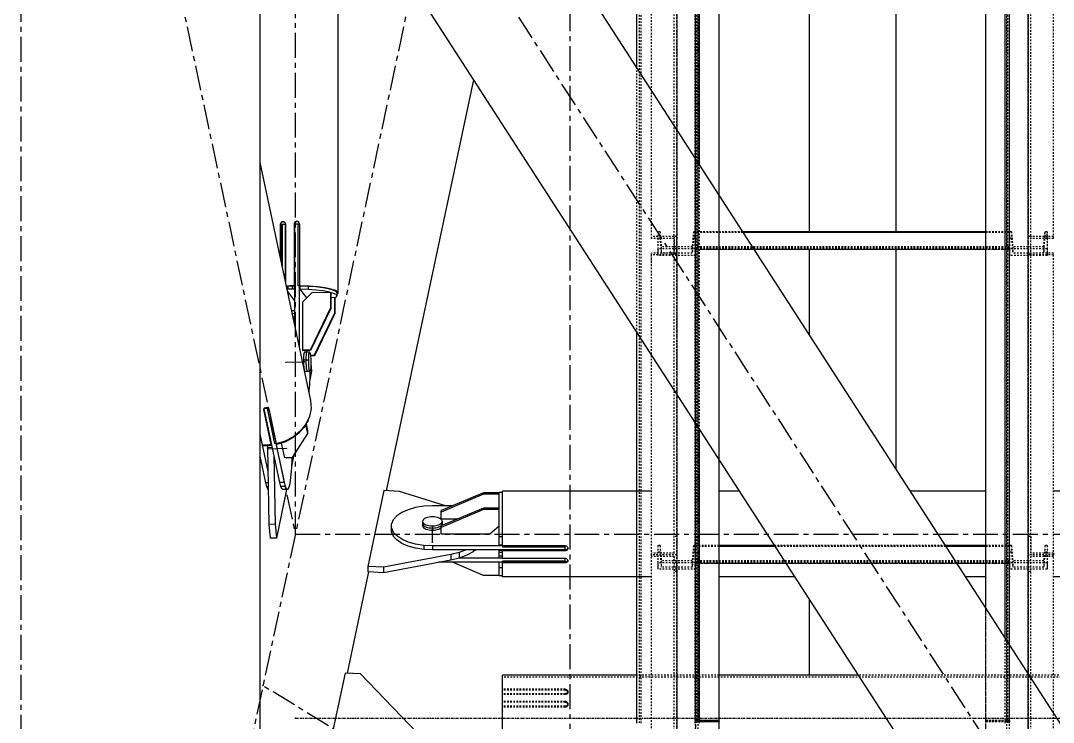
# Model space of a CAD drawing. Header units: millimetres. Extents: x 5143 to 30813, y 232 to 21408.
# Drawn here: x 11840 to 12169, y 16090.3 to 16313.8 of the extents above; entities that cross this region are included whole.
import ezdxf

# ---------------------------------------------------------------- set-up
doc = ezdxf.new("R2010")
doc.units = ezdxf.units.MM
doc.header["$LTSCALE"] = 0.25
for name, pattern in [('CENTER', [50.8, 31.75, -6.35, 6.35, -6.35]), ('XKITLINE00', [0]), ('XKITLINE02', [4, 2, -2]), ('XKITLINE03', [6, 3, -1, 1, -1])]:
    doc.linetypes.add(name, pattern=pattern)

msp = doc.modelspace()

# ---------------------------------------------------------------- linework, layer by layer
at = {"color": 8, "linetype": 'CENTER'}
for p, q in [((11840, 17654.86), (11840, 16010.75)), ((11927.5, 16970.27), (11927.5, 16150.27)), ((12015, 16877.2), (12015, 15209.12)), ((11840, 16560.27), (11927.5, 16150.27)), ((12015, 16560.27), (11840, 15740.27)), ((11840, 16560.27), (12370, 15740.27)), ((11924.52, 16205.01), (11930.47, 16205.14)), ((11918.7, 16177.48), (11924.65, 16177.61)), ((11971.16, 16147.65), (11971.16, 16152.9)), ((11927.5, 16150.27), (12282.5, 16150.27)), ((12349.38, 15836.85), (11917.19, 16101.99))]:
    msp.add_line(p, q, dxfattribs=at)
at = {"color": 1, "linetype": 'XKITLINE03'}
for p, q in [((12049.01, 17151.1), (12049.01, 16086.72)), ((12055.02, 17151.06), (12054.99, 16090.89)), ((12154.99, 16090.89), (12154.99, 17151.06)), ((12160.99, 17151.1), (12160.99, 16086.72)), ((12049.01, 16343.59), (12049.01, 16245)), ((12160.99, 16245), (12160.99, 16343.59)), ((12055.01, 16239.04), (12055.01, 16241.08)), ((12154.99, 16240.86), (12055.01, 16240.86)), ((12154.99, 16241.08), (12154.99, 16239.04)), ((12049.01, 16239.19), (12049.01, 16143.63)), ((12160.99, 16143.63), (12160.99, 16239.19)), ((12049.01, 16143.63), (12049.01, 16026)), ((12055.01, 16139.06), (12055.01, 16141.1)), ((12154.99, 16140.88), (12055.01, 16140.88)), ((12154.99, 16141.1), (12154.99, 16139.06)), ((12160.99, 16026), (12160.99, 16143.63)), ((12049.01, 16103.17), (12049.01, 15406.22)), ((11927.5, 16091.68), (12282.5, 16091.68)), ((12055.01, 16090.89), (12055.01, 15406.22)), ((12147.49, 15406.22), (12147.49, 16090.89))]:
    msp.add_line(p, q, dxfattribs=at)
at = {"color": 3, "linetype": 'XKITLINE02'}
for p, q in [((12054.99, 16090.89), (12055.02, 17151.06)), ((12055, 16090.52), (12055.03, 17150.7)), ((12055.84, 16090.86), (12055.87, 17151.04)), ((12055.85, 16090.55), (12055.88, 17150.73)), ((12062.49, 16090.89), (12062.52, 17151.06)), ((12062.49, 16090.87), (12062.52, 17150.72)), ((12062.5, 16090.54), (12062.53, 17150.72)), ((12147.49, 16090.87), (12147.49, 17150.72)), ((12154.14, 16090.86), (12154.14, 17151.04)), ((12154.14, 16090.55), (12154.14, 17150.72)), ((12154.99, 16090.89), (12154.99, 17151.06)), ((12154.99, 16090.52), (12154.99, 17150.7)), ((12037.16, 16090.12), (12037.16, 17150.24)), ((12037.69, 16090.06), (12037.69, 17150.18)), ((12054.93, 16090.06), (12054.93, 17150.18)), ((12055.46, 16090.12), (12055.46, 17150.24)), ((12154.54, 16090.12), (12154.54, 17150.24)), ((12155.07, 16090.06), (12155.07, 17150.18)), ((12041.01, 16244.43), (12041.01, 16343.59)), ((12048.21, 16239.28), (12048.21, 16343.02)), ((12049.01, 16239.28), (12049.01, 16341.5)), ((12160.99, 16239.28), (12160.99, 16343.59)), ((12161.79, 16239.28), (12161.79, 16343.02)), ((12168.99, 16244.43), (12168.99, 16343.59)), ((12036.31, 16214.46), (12036.31, 16298.62)), ((12056.31, 16183.52), (12056.31, 16267.68)), ((12062.5, 16173.95), (12062.5, 16258.1)), ((12043.01, 16246.58), (12043.01, 16244.54)), ((12043.69, 16246.58), (12043.01, 16246.58)), ((12043.01, 16246.58), (12043.01, 16241.08)), ((12043.69, 16246.58), (12043.69, 16244.54)), ((12043.69, 16246.58), (12044.07, 16241.78)), ((12054.33, 16246.58), (12053.95, 16241.78)), ((12054.33, 16246.58), (12054.33, 16244.54)), ((12055.01, 16246.58), (12054.33, 16246.58)), ((12069.95, 16246.58), (12055.01, 16246.58)), ((12055.01, 16240.86), (12055.01, 16246.58)), ((12055.01, 16246.58), (12055.01, 16244.54)), ((12055.01, 16246.58), (12055.01, 16241.08)), ((12069.96, 16246.56), (12055.01, 16246.56)), ((12070.08, 16246.37), (12055.01, 16246.37)), ((12070.09, 16246.36), (12055.01, 16246.36)), ((12154.99, 16246.58), (12147.49, 16246.58)), ((12154.99, 16246.56), (12147.49, 16246.56)), ((12154.99, 16246.37), (12147.49, 16246.37)), ((12154.99, 16246.36), (12147.49, 16246.36)), ((12154.99, 16240.86), (12154.99, 16246.58)), ((12154.99, 16246.58), (12154.99, 16241.08)), ((12155.67, 16246.58), (12154.99, 16246.58)), ((12154.99, 16246.58), (12154.99, 16244.54)), ((12155.67, 16246.58), (12156.05, 16241.78)), ((12155.67, 16246.58), (12155.67, 16244.54)), ((12165.93, 16241.78), (12166.31, 16246.58)), ((12166.99, 16246.58), (12166.31, 16246.58)), ((12166.31, 16246.58), (12166.31, 16244.54)), ((12166.99, 16246.58), (12166.99, 16241.08)), ((12166.99, 16244.43), (12166.99, 16246.58)), ((12049.01, 16245), (12041.01, 16245)), ((12048.21, 16244.43), (12041.01, 16244.43)), ((12043.69, 16244.54), (12043.01, 16244.54)), ((12043.01, 16244.54), (12043.01, 16239.04)), ((12043.69, 16244.54), (12044.07, 16239.74)), ((12049.01, 16245.09), (12048.21, 16245.09)), ((12048.21, 16245.09), (12048.21, 16239.78)), ((12048.21, 16144.22), (12048.21, 16245.09)), ((12049.01, 16237.99), (12049.01, 16245.09)), ((12049.01, 16143.63), (12049.01, 16245.09)), ((12054.33, 16244.54), (12053.95, 16239.74)), ((12055.01, 16244.54), (12054.33, 16244.54)), ((12055.01, 16244.54), (12055.01, 16239.04)), ((12154.99, 16244.54), (12154.99, 16239.04)), ((12155.67, 16244.54), (12154.99, 16244.54)), ((12155.67, 16244.54), (12156.05, 16239.74)), ((12160.99, 16143.63), (12160.99, 16245.09)), ((12161.79, 16245.09), (12160.99, 16245.09)), ((12168.99, 16245), (12160.99, 16245)), ((12161.79, 16144.22), (12161.79, 16245.09)), ((12168.99, 16244.43), (12161.79, 16244.43)), ((12165.93, 16239.74), (12166.31, 16244.54)), ((12166.99, 16244.54), (12166.31, 16244.54)), ((12166.99, 16244.43), (12166.99, 16239.04)), ((12048.21, 16239.78), (12041.01, 16239.78)), ((12041.01, 16235.9), (12041.01, 16239.78)), ((12041.01, 16143.63), (12041.01, 16239.78)), ((12043.01, 16241.08), (12043.01, 16239.04)), ((12055.01, 16241.08), (12043.01, 16241.08)), ((12044.07, 16241.78), (12044.07, 16239.74)), ((12053.95, 16241.78), (12044.07, 16241.78)), ((12053.95, 16239.74), (12044.07, 16239.74)), ((12049.01, 16239.28), (12048.21, 16239.28)), ((12053.95, 16241.78), (12053.95, 16239.74)), ((12154.99, 16241.76), (12055.01, 16241.76)), ((12154.99, 16241.58), (12055.01, 16241.58)), ((12154.99, 16241.08), (12055.01, 16241.08)), ((12055.01, 16241.08), (12055.01, 16239.04)), ((12073.65, 16240.86), (12055.01, 16240.86)), ((12154.99, 16240.86), (12147.49, 16240.86)), ((12166.99, 16241.08), (12154.99, 16241.08)), ((12154.99, 16241.08), (12154.99, 16239.04)), ((12165.93, 16241.78), (12156.05, 16241.78)), ((12156.05, 16241.78), (12156.05, 16239.74)), ((12165.93, 16239.74), (12156.05, 16239.74)), ((12161.79, 16239.28), (12160.99, 16239.28)), ((12168.99, 16239.78), (12161.79, 16239.78)), ((12165.93, 16241.78), (12165.93, 16239.74)), ((12166.99, 16241.08), (12166.99, 16239.04)), ((12168.99, 16143.63), (12168.99, 16239.78)), ((12049.01, 16239.19), (12041.01, 16239.19)), ((12055.01, 16239.04), (12043.01, 16239.04)), ((12166.99, 16239.04), (12154.99, 16239.04)), ((12168.99, 16239.19), (12160.99, 16239.19)), ((12049.01, 16149.53), (12048.21, 16149.53)), ((12160.99, 16149.53), (12160.99, 16143.63)), ((12161.79, 16149.53), (12160.99, 16149.53)), ((12161.79, 16149.53), (12161.79, 16144.22)), ((12048.21, 16144.22), (12041.01, 16144.22)), ((12043.01, 16146.6), (12043.01, 16144.55)), ((12043.69, 16146.6), (12043.01, 16146.6)), ((12043.01, 16146.6), (12043.01, 16141.1)), ((12043.69, 16144.55), (12043.01, 16144.55)), ((12043.01, 16144.55), (12043.01, 16139.06)), ((12043.69, 16146.6), (12043.69, 16144.55)), ((12043.69, 16146.6), (12044.07, 16141.8)), ((12043.69, 16144.55), (12044.07, 16139.76)), ((12054.33, 16146.6), (12053.95, 16141.8)), ((12054.33, 16144.55), (12053.95, 16139.76)), ((12054.33, 16146.6), (12054.33, 16144.55)), ((12055.01, 16146.6), (12054.33, 16146.6)), ((12055.01, 16144.55), (12054.33, 16144.55)), ((12055.01, 16146.6), (12055.01, 16144.55)), ((12055.01, 16146.6), (12055.01, 16141.1)), ((12062.5, 16146.59), (12055.01, 16146.59)), ((12055.01, 16140.88), (12055.01, 16146.59)), ((12062.5, 16146.58), (12055.01, 16146.58)), ((12062.5, 16146.39), (12055.01, 16146.39)), ((12062.5, 16146.37), (12055.01, 16146.37)), ((12055.01, 16144.55), (12055.01, 16139.06)), ((12134.57, 16146.59), (12080.18, 16146.59)), ((12134.58, 16146.58), (12080.18, 16146.58)), ((12134.71, 16146.39), (12080.31, 16146.39)), ((12134.71, 16146.37), (12080.32, 16146.37)), ((12154.99, 16146.59), (12147.49, 16146.59)), ((12154.99, 16146.58), (12147.49, 16146.58)), ((12154.99, 16146.39), (12147.49, 16146.39)), ((12154.99, 16146.37), (12147.49, 16146.37)), ((12154.99, 16146.6), (12154.99, 16141.1)), ((12155.67, 16146.6), (12154.99, 16146.6)), ((12154.99, 16146.6), (12154.99, 16144.55)), ((12154.99, 16140.88), (12154.99, 16146.59)), ((12154.99, 16144.55), (12154.99, 16139.06)), ((12155.67, 16144.55), (12154.99, 16144.55)), ((12155.67, 16146.6), (12156.05, 16141.8)), ((12155.67, 16146.6), (12155.67, 16144.55)), ((12155.67, 16144.55), (12156.05, 16139.76)), ((12168.99, 16144.22), (12161.79, 16144.22)), ((12166.31, 16146.6), (12165.93, 16141.8)), ((12166.31, 16144.55), (12165.93, 16139.76)), ((12166.99, 16146.6), (12166.31, 16146.6)), ((12166.31, 16146.6), (12166.31, 16144.55)), ((12166.99, 16144.55), (12166.31, 16144.55)), ((12166.99, 16146.6), (12166.99, 16141.1)), ((12166.99, 16146.6), (12166.99, 16144.55)), ((12166.99, 16144.55), (12166.99, 16139.06)), ((12168.99, 16144.22), (12168.99, 16143.63)), ((12041.01, 16143.63), (12041.01, 16143.1)), ((12049.01, 16143.63), (12041.01, 16143.63)), ((12041.01, 16025.47), (12041.01, 16143.63)), ((12049.01, 16143.63), (12041.01, 16143.63)), ((12048.21, 16143.1), (12041.01, 16143.1)), ((12043.01, 16141.1), (12043.01, 16139.06)), ((12055.01, 16141.1), (12043.01, 16141.1)), ((12044.07, 16141.8), (12044.07, 16139.76)), ((12053.95, 16141.8), (12044.07, 16141.8)), ((12048.21, 16143.1), (12048.21, 16138.38)), ((12048.21, 16020.76), (12048.21, 16143.1)), ((12049.01, 16138.38), (12049.01, 16143.63)), ((12049.01, 16020.76), (12049.01, 16141.54)), ((12053.95, 16141.8), (12053.95, 16139.76)), ((12154.99, 16141.77), (12055.01, 16141.77)), ((12154.99, 16141.59), (12055.01, 16141.59)), ((12055.01, 16141.1), (12055.01, 16139.06)), ((12154.99, 16141.09), (12055.01, 16141.09)), ((12062.5, 16140.88), (12055.01, 16140.88)), ((12138.27, 16140.88), (12083.87, 16140.88)), ((12154.99, 16140.88), (12147.49, 16140.88)), ((12166.99, 16141.1), (12154.99, 16141.1)), ((12154.99, 16141.1), (12154.99, 16139.06)), ((12165.93, 16141.8), (12156.05, 16141.8)), ((12156.05, 16141.8), (12156.05, 16139.76)), ((12160.99, 16020.76), (12160.99, 16143.63)), ((12168.99, 16143.63), (12160.99, 16143.63)), ((12168.99, 16143.63), (12160.99, 16143.63)), ((12161.79, 16020.76), (12161.79, 16143.1)), ((12168.99, 16143.1), (12161.79, 16143.1)), ((12165.93, 16141.8), (12165.93, 16139.76)), ((12166.99, 16141.1), (12166.99, 16139.06)), ((12168.99, 16025.47), (12168.99, 16143.63)), ((12055.01, 16139.06), (12043.01, 16139.06)), ((12053.95, 16139.76), (12044.07, 16139.76)), ((12049.01, 16138.38), (12048.21, 16138.38)), ((12166.99, 16139.06), (12154.99, 16139.06)), ((12165.93, 16139.76), (12156.05, 16139.76)), ((12161.79, 16138.38), (12160.99, 16138.38)), ((12147.49, 16090.52), (12147.49, 16126.61)), ((12153.69, 16090.05), (12153.69, 16117.02)), ((12216.54, 16104.71), (11993.47, 16104.71)), ((12062.5, 16105.31), (12036.31, 16105.31)), ((12173.69, 16105.31), (12106.86, 16105.31)), ((12013.47, 16100.84), (11993.47, 16100.84)), ((12013.47, 16100.53), (11993.47, 16100.53)), ((11993.47, 16093.94), (11993.47, 16099.56)), ((12013.47, 16099.45), (11993.47, 16099.45)), ((12013.47, 16099.16), (11993.47, 16099.16)), ((12013.73, 16100.8), (12013.47, 16100.84)), ((12013.47, 16100.84), (12013.47, 16100.53)), ((12013.73, 16100.5), (12013.47, 16100.53)), ((12013.73, 16099.49), (12013.47, 16099.45)), ((12013.47, 16099.45), (12013.47, 16099.16)), ((12013.73, 16099.2), (12013.47, 16099.16)), ((12013.97, 16100.71), (12013.73, 16100.8)), ((12013.97, 16100.42), (12013.73, 16100.5)), ((12013.97, 16099.59), (12013.73, 16099.49)), ((12013.73, 16099.49), (12013.73, 16099.2)), ((12013.97, 16099.3), (12013.73, 16099.2)), ((12014.15, 16100.56), (12013.97, 16100.71)), ((12014, 16100.4), (12013.97, 16100.42)), ((12014.15, 16099.74), (12013.97, 16099.59)), ((12014.15, 16099.45), (12013.97, 16099.3)), ((12014.15, 16100.27), (12014, 16100.4)), ((12014.15, 16100.56), (12014.27, 16100.37)), ((12014.15, 16100.27), (12014.27, 16100.08)), ((12014.27, 16099.94), (12014.15, 16099.74)), ((12014.15, 16099.45), (12014.27, 16099.64)), ((12014.27, 16100.37), (12014.32, 16100.15)), ((12014.32, 16100.15), (12014.27, 16099.94)), ((12014.27, 16100.08), (12014.32, 16099.86)), ((12014.32, 16099.86), (12014.27, 16099.64)), ((12014.32, 16100.15), (12014.32, 16099.86)), ((12013.47, 16097.01), (11993.47, 16097.01)), ((12013.47, 16096.72), (11993.47, 16096.72)), ((12013.47, 16095.42), (11993.47, 16095.42)), ((11993.47, 16090.92), (11993.47, 16095.11)), ((12013.47, 16095.11), (11993.47, 16095.11)), ((12013.47, 16097.01), (12013.47, 16096.72)), ((12013.73, 16096.97), (12013.47, 16097.01)), ((12013.73, 16096.68), (12013.47, 16096.72)), ((12013.73, 16095.49), (12013.47, 16095.42)), ((12013.47, 16095.42), (12013.47, 16095.11)), ((12013.73, 16095.16), (12013.47, 16095.11)), ((12013.73, 16096.97), (12013.73, 16096.68)), ((12013.97, 16096.86), (12013.73, 16096.97)), ((12013.97, 16096.56), (12013.73, 16096.68)), ((12013.97, 16095.58), (12013.73, 16095.49)), ((12013.97, 16095.28), (12013.73, 16095.16)), ((12014.15, 16096.68), (12013.97, 16096.86)), ((12014.15, 16096.39), (12013.97, 16096.56)), ((12014.15, 16095.75), (12013.97, 16095.58)), ((12014, 16095.32), (12013.97, 16095.28)), ((12014.15, 16095.46), (12014, 16095.32)), ((12014.15, 16096.68), (12014.27, 16096.46)), ((12014.15, 16096.39), (12014.27, 16096.17)), ((12014.27, 16095.97), (12014.15, 16095.75)), ((12014.27, 16095.68), (12014.15, 16095.46)), ((12014.27, 16096.46), (12014.32, 16096.22)), ((12014.32, 16096.22), (12014.27, 16095.97)), ((12014.27, 16096.17), (12014.32, 16095.93)), ((12014.32, 16095.93), (12014.27, 16095.68)), ((12014.32, 16096.22), (12014.32, 16095.93)), ((11993.47, 16093.94), (11993.47, 16093.84)), ((11993.47, 16090.89), (11993.47, 16090.92)), ((12062.49, 16090.89), (12054.99, 16090.89)), ((12054.99, 16090.89), (12055, 16090.52)), ((12056.31, 16090.52), (12055, 16090.52)), ((12062.51, 16090.89), (12055.01, 16090.89)), ((12055.01, 15406.22), (12055.01, 16090.89)), ((12062.49, 16090.87), (12055.84, 16090.86)), ((12055.84, 16090.86), (12055.85, 16090.55)), ((12062.5, 16090.54), (12055.85, 16090.55)), ((12055.86, 15406.22), (12055.86, 16090.89)), ((12062.49, 16090.89), (12062.49, 16090.87)), ((12062.5, 16090.54), (12062.5, 16090.52)), ((12147.49, 16090.89), (12147.49, 16090.87)), ((12154.99, 16090.89), (12147.49, 16090.89)), ((12147.49, 15406.22), (12147.49, 16090.89)), ((12154.99, 16090.89), (12147.49, 16090.89)), ((12154.14, 16090.86), (12147.49, 16090.87)), ((12154.14, 16090.55), (12147.49, 16090.54)), ((12147.49, 16090.54), (12147.49, 16090.52)), ((12154.99, 16090.52), (12147.49, 16090.52)), ((12154.14, 15406.22), (12154.14, 16090.89)), ((12154.14, 16090.86), (12154.14, 16090.55)), ((12154.99, 16090.89), (12154.99, 16090.52)), ((12154.99, 15406.22), (12154.99, 16090.89))]:
    msp.add_line(p, q, dxfattribs=at)
at = {"color": 7, "linetype": 'XKITLINE00'}
for p, q in [((12036.31, 16298.62), (12036.31, 16537.43)), ((12056.31, 16267.68), (12056.31, 16537.43)), ((12062.5, 16258.1), (12062.51, 16537.43)), ((12147.49, 16126.61), (12147.49, 16537.43)), ((12153.69, 16117.02), (12153.69, 16537.43)), ((12147.49, 16246.58), (12069.95, 16246.58)), ((12147.49, 16246.56), (12069.96, 16246.56)), ((12147.49, 16246.37), (12070.08, 16246.37)), ((12147.49, 16246.36), (12070.09, 16246.36)), ((12147.49, 16240.86), (12073.65, 16240.86)), ((12036.31, 16090.05), (12036.31, 16214.46)), ((12056.31, 16090.05), (12056.31, 16183.52)), ((12062.5, 16090.52), (12062.5, 16173.95)), ((12080.18, 16146.59), (12062.5, 16146.59)), ((12080.18, 16146.58), (12062.5, 16146.58)), ((12080.31, 16146.39), (12062.5, 16146.39)), ((12080.32, 16146.37), (12062.5, 16146.37)), ((12147.49, 16146.59), (12134.57, 16146.59)), ((12147.49, 16146.58), (12134.58, 16146.58)), ((12147.49, 16146.39), (12134.71, 16146.39)), ((12147.49, 16146.37), (12134.71, 16146.37)), ((12083.87, 16140.88), (12062.5, 16140.88)), ((12147.49, 16140.88), (12138.27, 16140.88)), ((11993.47, 16086.65), (11993.47, 16105.31)), ((12036.31, 16105.31), (11993.47, 16105.31)), ((12106.86, 16105.31), (12062.5, 16105.31)), ((12062.51, 16090.89), (12056.31, 16090.89)), ((12062.5, 16090.52), (12056.31, 16090.52)), ((12062.51, 16028.83), (12062.51, 16090.89))]:
    msp.add_line(p, q, dxfattribs=at)
at = {"color": 8, "linetype": 'XKITLINE00'}
for p, q in [((11986.23, 16376.1), (12262.38, 15948.85)), ((11941.09, 16360.14), (11941.09, 16226.85)), ((11916.2, 16356.06), (11916.2, 16010.75)), ((11947.78, 16351.44), (12223.93, 15924.18)), ((12091.2, 16340.84), (12091.2, 16246.58)), ((12118.8, 16340.84), (12118.8, 16246.58)), ((11984.31, 16294.92), (11956.39, 16164.09)), ((11916.2, 16268.62), (11932.38, 16192.77)), ((11922.75, 16249.18), (11922.69, 16248.92)), ((11922.85, 16249.42), (11922.75, 16249.18)), ((11922.93, 16249.32), (11922.81, 16249.08)), ((11923.03, 16249.61), (11922.85, 16249.42)), ((11922.96, 16249.35), (11922.93, 16249.32)), ((11923.11, 16249.51), (11922.96, 16249.35)), ((11923.26, 16249.74), (11923.03, 16249.61)), ((11923.34, 16249.64), (11923.11, 16249.51)), ((11923.52, 16249.79), (11923.26, 16249.74)), ((11923.6, 16249.69), (11923.34, 16249.64)), ((11923.78, 16249.76), (11923.52, 16249.79)), ((11923.85, 16249.66), (11923.6, 16249.69)), ((11924.01, 16249.65), (11923.78, 16249.76)), ((11924.09, 16249.55), (11923.85, 16249.66)), ((11924.19, 16249.48), (11924.01, 16249.65)), ((11924.22, 16249.43), (11924.09, 16249.55)), ((11924.19, 16249.48), (11924.31, 16249.25)), ((11924.31, 16249.25), (11924.35, 16248.99)), ((11927.17, 16249.31), (11927.13, 16249.05)), ((11927.29, 16249.54), (11927.17, 16249.31)), ((11927.17, 16249.31), (11927.25, 16249.21)), ((11927.25, 16249.21), (11927.2, 16248.95)), ((11927.37, 16249.44), (11927.25, 16249.21)), ((11927.48, 16249.73), (11927.29, 16249.54)), ((11927.56, 16249.63), (11927.37, 16249.44)), ((11927.72, 16249.85), (11927.48, 16249.73)), ((11927.79, 16249.75), (11927.56, 16249.63)), ((11927.98, 16249.89), (11927.72, 16249.85)), ((11928.06, 16249.79), (11927.79, 16249.75)), ((11928.25, 16249.85), (11927.98, 16249.89)), ((11928.32, 16249.75), (11928.06, 16249.79)), ((11928.48, 16249.73), (11928.25, 16249.85)), ((11928.56, 16249.63), (11928.32, 16249.75)), ((11928.67, 16249.55), (11928.48, 16249.73)), ((11928.69, 16249.51), (11928.56, 16249.63)), ((11928.67, 16249.55), (11928.77, 16249.31)), ((11928.77, 16249.31), (11928.84, 16249.05)), ((11922.69, 16248.92), (11922.77, 16248.81)), ((11922.69, 16248.92), (11922.69, 16238.19)), ((11922.81, 16249.08), (11922.77, 16248.81)), ((11922.77, 16248.81), (11922.77, 16237.8)), ((11923.26, 16248.9), (11922.85, 16248.85)), ((11922.85, 16248.85), (11922.85, 16237.45)), ((11924.3, 16248.92), (11923.26, 16248.9)), ((11923.26, 16248.9), (11923.26, 16235.51)), ((11924.3, 16248.92), (11924.35, 16248.86)), ((11924.3, 16248.92), (11924.3, 16230.64)), ((11924.35, 16248.99), (11924.35, 16230.42)), ((11927.13, 16249.05), (11927.13, 16229.33)), ((11927.13, 16249.05), (11927.2, 16248.95)), ((11927.2, 16248.95), (11927.2, 16229.23)), ((11928.31, 16249.01), (11927.28, 16248.99)), ((11927.28, 16248.99), (11927.28, 16216.7)), ((11928.31, 16249.01), (11928.31, 16229.29)), ((11928.8, 16248.98), (11928.31, 16249.01)), ((11928.8, 16248.98), (11928.8, 16229.26)), ((11928.8, 16248.98), (11928.84, 16248.92)), ((11928.84, 16249.05), (11928.84, 16229.34)), ((11927.28, 16245.36), (11927.2, 16245.4)), ((11927.27, 16245.3), (11927.2, 16245.31)), ((11927.2, 16245.22), (11927.28, 16245.13)), ((12091.2, 16240.86), (12091.2, 16213.71)), ((12118.8, 16240.86), (12118.8, 16171)), ((11925.72, 16229.33), (11924.59, 16229.28)), ((11925.08, 16229.24), (11924.6, 16229.23)), ((11925.08, 16228.26), (11924.81, 16228.25)), ((11924.97, 16227.49), (11927.28, 16224.56)), ((11925.77, 16229.26), (11925.08, 16229.24)), ((11925.08, 16229.24), (11925.08, 16228.26)), ((11925.77, 16228.28), (11925.08, 16228.26)), ((11927.13, 16229.33), (11925.72, 16229.33)), ((11926.47, 16229.27), (11925.77, 16229.26)), ((11926.47, 16228.29), (11925.77, 16228.28)), ((11927.17, 16229.28), (11926.47, 16229.27)), ((11926.47, 16229.27), (11926.47, 16228.29)), ((11927.17, 16228.29), (11926.47, 16228.29)), ((11927.13, 16229.33), (11927.2, 16229.23)), ((11927.17, 16229.28), (11927.28, 16229.14)), ((11927.17, 16229.28), (11927.17, 16228.29)), ((11927.17, 16228.29), (11927.28, 16228.16)), ((11928.76, 16229.3), (11928.31, 16229.29)), ((11928.76, 16229.3), (11928.76, 16209.73)), ((11928.76, 16229.3), (11928.8, 16229.26)), ((11928.84, 16229.34), (11928.89, 16229.27)), ((11931.77, 16229.23), (11928.84, 16229.34)), ((11931.55, 16229.17), (11928.89, 16229.27)), ((11928.89, 16229.27), (11928.89, 16228.28)), ((11928.89, 16228.28), (11931.1, 16225.47)), ((11931.55, 16228.19), (11928.89, 16228.28)), ((11932.73, 16227.12), (11929.75, 16224.1)), ((11934.03, 16228.99), (11931.55, 16229.17)), ((11931.55, 16229.17), (11931.55, 16228.19)), ((11934.03, 16228.01), (11931.55, 16228.19)), ((11934.54, 16229.02), (11931.77, 16229.23)), ((11938.68, 16227.25), (11932.73, 16227.12)), ((11936.25, 16228.73), (11934.03, 16228.99)), ((11936.25, 16227.74), (11934.03, 16228.01)), ((11936.97, 16228.71), (11934.54, 16229.02)), ((11938.09, 16228.39), (11936.25, 16228.73)), ((11938.09, 16227.41), (11936.25, 16227.74)), ((11938.92, 16228.31), (11936.97, 16228.71)), ((11939.49, 16228), (11938.09, 16228.39)), ((11938.66, 16227.25), (11938.09, 16227.41)), ((11938.68, 16227.25), (11938.68, 16222.32)), ((11938.68, 16227.25), (11938.81, 16227.09)), ((11939.49, 16227.02), (11938.68, 16227.24)), ((11938.81, 16227.09), (11938.81, 16222.16)), ((11940.29, 16227.86), (11938.92, 16228.31)), ((11940.39, 16227.58), (11939.49, 16228)), ((11940.39, 16226.59), (11939.49, 16227.02)), ((11941.03, 16227.36), (11940.29, 16227.86)), ((11940.39, 16227.58), (11940.74, 16227.12)), ((11940.39, 16226.59), (11940.74, 16226.14)), ((11940.74, 16226.14), (11940.54, 16225.68)), ((11940.74, 16227.12), (11940.74, 16226.14)), ((11941.09, 16226.85), (11940.74, 16226.57)), ((11941.03, 16227.36), (11941.09, 16226.85)), ((11929.75, 16224.1), (11929.75, 16208.82)), ((11939.98, 16225.59), (11938.81, 16225.56)), ((11939.98, 16225.59), (11939.98, 16220.66)), ((11939.98, 16225.59), (11940.11, 16225.42)), ((11940.54, 16225.68), (11940.1, 16225.43)), ((11940.11, 16225.42), (11940.11, 16220.5)), ((11927.28, 16221.38), (11926.28, 16221.36)), ((11927.28, 16220.49), (11926.47, 16220.47)), ((11927.28, 16219.74), (11927.17, 16219.34)), ((11938.68, 16222.32), (11932.23, 16208.87)), ((11938.81, 16222.16), (11932.36, 16208.7)), ((11939.98, 16220.66), (11933.53, 16207.21)), ((11940.11, 16220.5), (11933.66, 16207.04)), ((11938.68, 16222.32), (11938.81, 16222.16)), ((11939.98, 16220.66), (11940.11, 16220.5)), ((11927.17, 16219.34), (11926.72, 16219.33)), ((11927.17, 16219.34), (11926.94, 16218.26)), ((11932.23, 16208.87), (11929.75, 16208.82)), ((11929.75, 16208.82), (11929.88, 16208.65)), ((11932.36, 16208.7), (11929.88, 16208.65)), ((11930.09, 16206.67), (11930.07, 16206.18)), ((11930.12, 16207.12), (11930.09, 16206.67)), ((11930.16, 16207.5), (11930.12, 16207.12)), ((11930.21, 16207.81), (11930.16, 16207.5)), ((11930.27, 16208.05), (11930.21, 16207.81)), ((11930.33, 16208.19), (11930.27, 16208.05)), ((11930.4, 16208.24), (11930.33, 16208.19)), ((11931.19, 16208.26), (11930.4, 16208.24)), ((11930.88, 16206.69), (11930.87, 16206.2)), ((11930.88, 16206.69), (11930.87, 16206.2)), ((11930.91, 16207.13), (11930.88, 16206.69)), ((11930.91, 16207.13), (11930.88, 16206.69)), ((11930.95, 16207.52), (11930.91, 16207.13)), ((11930.95, 16207.52), (11930.91, 16207.13)), ((11931, 16207.83), (11930.95, 16207.52)), ((11931, 16207.83), (11930.95, 16207.52)), ((11931.06, 16208.06), (11931, 16207.83)), ((11931.06, 16208.06), (11931, 16207.83)), ((11931.06, 16208.68), (11931.06, 16208.26)), ((11931.12, 16208.21), (11931.06, 16208.06)), ((11931.12, 16208.21), (11931.06, 16208.06)), ((11931.19, 16208.26), (11931.12, 16208.21)), ((11931.19, 16208.26), (11931.12, 16208.21)), ((11931.99, 16208.28), (11931.19, 16208.26)), ((11931.68, 16206.71), (11931.66, 16206.22)), ((11931.71, 16207.15), (11931.68, 16206.71)), ((11931.75, 16207.54), (11931.71, 16207.15)), ((11931.8, 16207.85), (11931.75, 16207.54)), ((11931.85, 16208.08), (11931.8, 16207.85)), ((11931.92, 16208.23), (11931.85, 16208.08)), ((11931.99, 16208.28), (11931.92, 16208.23)), ((11932.06, 16208.23), (11931.99, 16208.28)), ((11932.06, 16208.23), (11932.13, 16208.1)), ((11932.13, 16208.1), (11932.19, 16207.87)), ((11932.19, 16207.87), (11932.26, 16207.57)), ((11932.23, 16208.87), (11932.36, 16208.7)), ((11932.26, 16207.57), (11932.32, 16207.19)), ((11933.53, 16207.21), (11932.32, 16207.18)), ((11932.32, 16207.19), (11932.37, 16206.75)), ((11933.66, 16207.04), (11932.34, 16207.01)), ((11932.37, 16206.75), (11932.41, 16206.26)), ((11933.53, 16207.21), (11933.66, 16207.04)), ((11930.07, 16206.18), (11930.07, 16205.66)), ((11930.86, 16205.67), (11930.07, 16205.66)), ((11930.07, 16205.66), (11930.07, 16205.12)), ((11930.07, 16205.12), (11930.09, 16204.58)), ((11930.09, 16204.58), (11930.12, 16204.06)), ((11930.12, 16204.06), (11930.16, 16203.57)), ((11930.16, 16203.57), (11930.21, 16203.13)), ((11930.21, 16203.13), (11930.27, 16202.75)), ((11930.87, 16206.2), (11930.86, 16205.67)), ((11930.87, 16206.2), (11930.86, 16205.67)), ((11931.65, 16205.69), (11930.86, 16205.67)), ((11930.86, 16205.67), (11930.87, 16205.14)), ((11930.86, 16205.67), (11930.87, 16205.14)), ((11930.87, 16205.14), (11930.88, 16204.6)), ((11930.87, 16205.14), (11930.88, 16204.6)), ((11930.88, 16204.6), (11930.91, 16204.08)), ((11930.88, 16204.6), (11930.91, 16204.08)), ((11930.91, 16204.08), (11930.95, 16203.59)), ((11930.91, 16204.08), (11930.95, 16203.59)), ((11930.95, 16203.59), (11931, 16203.15)), ((11930.95, 16203.59), (11931, 16203.15)), ((11931, 16203.15), (11931.06, 16202.77)), ((11931, 16203.15), (11931.06, 16202.77)), ((11931.66, 16206.22), (11931.65, 16205.69)), ((11931.65, 16205.69), (11931.66, 16205.15)), ((11931.66, 16205.15), (11931.68, 16204.62)), ((11931.68, 16204.62), (11931.71, 16204.1)), ((11931.71, 16204.1), (11931.75, 16203.61)), ((11931.75, 16203.61), (11931.8, 16203.17)), ((11931.8, 16203.17), (11931.85, 16202.79)), ((11932.41, 16203.2), (11932.37, 16202.82)), ((11932.41, 16206.26), (11932.44, 16205.74)), ((11932.44, 16203.65), (11932.41, 16203.2)), ((11932.44, 16205.74), (11932.45, 16205.2)), ((11932.45, 16204.14), (11932.44, 16203.65)), ((11932.45, 16205.2), (11932.46, 16204.66)), ((11932.46, 16204.66), (11932.45, 16204.14)), ((11932.46, 16204.48), (11932.67, 16202.14)), ((11930.27, 16202.75), (11930.33, 16202.45)), ((11930.33, 16202.45), (11930.4, 16202.22)), ((11930.4, 16202.22), (11930.47, 16202.09)), ((11931.26, 16202.1), (11930.47, 16202.09)), ((11930.54, 16202.04), (11930.47, 16202.09)), ((11931.33, 16202.06), (11930.54, 16202.04)), ((11931.06, 16202.77), (11931.12, 16202.46)), ((11931.06, 16202.77), (11931.12, 16202.46)), ((11931.12, 16202.46), (11931.19, 16202.24)), ((11931.12, 16202.46), (11931.19, 16202.24)), ((11931.19, 16202.24), (11931.26, 16202.1)), ((11931.19, 16202.24), (11931.26, 16202.1)), ((11932.06, 16202.12), (11931.26, 16202.1)), ((11931.33, 16202.06), (11931.26, 16202.1)), ((11931.33, 16202.06), (11931.26, 16202.1)), ((11932.13, 16202.08), (11931.33, 16202.06)), ((11931.85, 16202.79), (11931.92, 16202.48)), ((11931.92, 16202.48), (11931.99, 16202.26)), ((11931.99, 16202.26), (11932.06, 16202.12)), ((11932.14, 16200.33), (11932.03, 16197.9)), ((11932.13, 16202.08), (11932.06, 16202.12)), ((11932.67, 16202.14), (11932.1, 16199.41)), ((11932.19, 16202.13), (11932.13, 16202.08)), ((11932.16, 16202.11), (11932.14, 16200.33)), ((11932.26, 16202.27), (11932.19, 16202.13)), ((11932.32, 16202.51), (11932.26, 16202.27)), ((11932.37, 16202.82), (11932.32, 16202.51)), ((11932.03, 16197.9), (11931.85, 16195.79)), ((11931.85, 16195.79), (11931.81, 16195.48)), ((11917.33, 16190.06), (11917.32, 16189.91)), ((11917.32, 16189.91), (11919.69, 16178.78)), ((11917.42, 16190.2), (11917.33, 16190.06)), ((11917.4, 16190.17), (11919.73, 16179.28)), ((11917.59, 16190.33), (11917.42, 16190.2)), ((11917.44, 16190.22), (11922.46, 16166.69)), ((11918.48, 16190.26), (11917.46, 16190.24)), ((11917.81, 16190.43), (11917.59, 16190.33)), ((11918.06, 16190.48), (11917.81, 16190.43)), ((11918.33, 16190.49), (11918.06, 16190.48)), ((11918.58, 16190.45), (11918.33, 16190.49)), ((11918.74, 16190.39), (11918.48, 16190.26)), ((11918.48, 16190.26), (11920.85, 16179.13)), ((11918.79, 16190.36), (11918.58, 16190.45)), ((11918.92, 16190.24), (11918.79, 16190.36)), ((11918.92, 16190.24), (11919.01, 16190.12)), ((11919.01, 16190.12), (11921.39, 16178.99)), ((11932.56, 16190.25), (11932.06, 16187.72)), ((11932.38, 16192.77), (11932.56, 16190.25)), ((11917.61, 16189.44), (11917.6, 16189.25)), ((11932.06, 16187.72), (11930.9, 16185.3)), ((11931.55, 16186.65), (11931.45, 16186.34)), ((11930.24, 16184.24), (11928.57, 16182.37)), ((11930.9, 16185.3), (11929.15, 16183.12)), ((11930.72, 16185.07), (11930.24, 16184.24)), ((11930.75, 16185.09), (11931.34, 16182.31)), ((11930.93, 16185.35), (11931.4, 16183.14)), ((11931.45, 16186.34), (11931.15, 16185.81)), ((11916.2, 16182.1), (11916.92, 16178.72)), ((11926.5, 16180.79), (11924.12, 16179.57)), ((11926.89, 16181.27), (11924.24, 16179.87)), ((11928.57, 16182.37), (11926.5, 16180.79)), ((11931.34, 16182.31), (11926.5, 16174.65)), ((11929.15, 16183.12), (11926.89, 16181.27)), ((11931.4, 16183.14), (11931.34, 16182.31)), ((11916.91, 16178.72), (11918.73, 16170.16)), ((11918.3, 16178.62), (11916.92, 16178.72)), ((11916.99, 16178.71), (11917.05, 16178.42)), ((11917.74, 16178.39), (11917.05, 16178.42)), ((11917.69, 16178.66), (11917.74, 16178.39)), ((11918.44, 16178.39), (11917.74, 16178.39)), ((11919.69, 16178.78), (11918.3, 16178.62)), ((11919.13, 16178.42), (11918.44, 16178.39)), ((11918.58, 16178.4), (11918.59, 16177.79)), ((11920.09, 16177.83), (11918.59, 16177.79)), ((11918.59, 16177.79), (11919.06, 16153.36)), ((11919.07, 16178.71), (11919.13, 16178.42)), ((11919.83, 16178.48), (11919.13, 16178.42)), ((11919.73, 16179.28), (11919.69, 16178.78)), ((11919.74, 16179.46), (11919.71, 16179.04)), ((11919.71, 16179.04), (11919.83, 16178.48)), ((11919.86, 16178.9), (11919.83, 16178.48)), ((11921.31, 16179.35), (11920.85, 16179.13)), ((11921.3, 16179.14), (11920.85, 16179.13)), ((11921.31, 16179.34), (11921.3, 16179.14)), ((11921.3, 16179.14), (11923.95, 16166.73)), ((11924.24, 16179.87), (11921.39, 16178.99)), ((11921.48, 16179.01), (11921.53, 16178.77)), ((11924.12, 16179.57), (11921.53, 16178.77)), ((11923.03, 16179.23), (11924.02, 16174.6)), ((11924.07, 16179.81), (11924.12, 16179.57)), ((11916.2, 16175.05), (11918, 16166.6)), ((11916.33, 16174.43), (11916.2, 16174.42)), ((11920.62, 16175.34), (11921.04, 16153.41)), ((11926.5, 16174.65), (11924.02, 16174.6)), ((11924.62, 16174.61), (11924.62, 16174.6)), ((11924.62, 16174.6), (11924.69, 16174.51)), ((11925.48, 16174.53), (11924.69, 16174.51)), ((11924.76, 16174.53), (11924.69, 16174.51)), ((11925.41, 16174.63), (11925.41, 16174.61)), ((11925.41, 16174.63), (11925.41, 16174.61)), ((11925.41, 16174.61), (11925.48, 16174.53)), ((11925.41, 16174.61), (11925.48, 16174.53)), ((11926.28, 16174.55), (11925.48, 16174.53)), ((11925.55, 16174.54), (11925.48, 16174.53)), ((11925.55, 16174.54), (11925.48, 16174.53)), ((11926.2, 16174.65), (11926.21, 16174.63)), ((11926.21, 16174.63), (11926.28, 16174.55)), ((11926.35, 16174.04), (11926.27, 16171.49)), ((11927.05, 16175.51), (11926.28, 16171.9)), ((11926.35, 16174.56), (11926.28, 16174.55)), ((11926.4, 16174.65), (11926.35, 16174.56)), ((11926.35, 16174.56), (11926.35, 16174.04)), ((11926.27, 16171.49), (11926.12, 16169.22)), ((11925.91, 16167.31), (11925.65, 16165.85)), ((11926.12, 16169.22), (11925.91, 16167.31)), ((11918.8, 16166.61), (11918, 16166.6)), ((11918, 16166.6), (11918.34, 16165.32)), ((11918.83, 16165.33), (11918.34, 16165.32)), ((11918.34, 16165.32), (11918.69, 16164.57)), ((11918.84, 16164.49), (11918.69, 16164.57)), ((11924.72, 16164.51), (11921.45, 16149.03)), ((11923.95, 16166.73), (11922.46, 16166.69)), ((11922.46, 16166.69), (11922.8, 16165.42)), ((11924.29, 16165.45), (11922.8, 16165.42)), ((11922.8, 16165.42), (11923.16, 16164.67)), ((11923.51, 16164.49), (11923.16, 16164.67)), ((11925, 16164.52), (11923.51, 16164.49)), ((11923.95, 16166.73), (11924.29, 16165.45)), ((11924.29, 16165.45), (11924.64, 16164.7)), ((11925, 16164.52), (11924.64, 16164.7)), ((11925.34, 16164.91), (11925, 16164.52)), ((11925.65, 16165.85), (11925.34, 16164.91)), ((11955.73, 16164.13), (11950.58, 16139.98)), ((11960.7, 16163.88), (11955.73, 16164.13)), ((11975.36, 16159.26), (11960.7, 16163.88)), ((11993.46, 16146.54), (11993.46, 16163.9)), ((12041.01, 16163.9), (11993.46, 16163.9)), ((12055, 16163.9), (12054.73, 16163.9)), ((12068.99, 16163.9), (12062.5, 16163.9)), ((12147.49, 16163.9), (12123.39, 16163.9)), ((12155.28, 16163.9), (12154.99, 16163.9)), ((12216.53, 16163.9), (12168.99, 16163.9)), ((11987.46, 16163.44), (11973.96, 16157.75)), ((11987.46, 16162.95), (11973.96, 16157.27)), ((11992.46, 16163.44), (11987.46, 16163.44)), ((11987.46, 16163.44), (11987.46, 16162.95)), ((11992.46, 16162.95), (11987.46, 16162.95)), ((11993.46, 16163.52), (11992.46, 16163.52)), ((11992.46, 16163.52), (11992.46, 16163.44)), ((11992.46, 16163.44), (11992.46, 16163.41)), ((11992.46, 16158.12), (11992.46, 16163.41)), ((11961.42, 16157.15), (11959.81, 16156.08)), ((11963.46, 16158.04), (11961.42, 16157.15)), ((11965.83, 16158.71), (11963.46, 16158.04)), ((11968.43, 16159.12), (11965.83, 16158.71)), ((11971.16, 16159.26), (11968.43, 16159.12)), ((11977.53, 16159.26), (11971.16, 16159.26)), ((11987.46, 16158.58), (11973.96, 16152.9)), ((11987.46, 16158.1), (11973.96, 16152.41)), ((11973.96, 16155.08), (11973.96, 16157.75)), ((11992.46, 16158.58), (11987.46, 16158.58)), ((11987.46, 16158.58), (11987.46, 16158.1)), ((11992.46, 16158.1), (11987.46, 16158.1)), ((11992.46, 16158.12), (11992.46, 16158.1)), ((11992.46, 16158.1), (11992.46, 16158.08)), ((11992.46, 16152.12), (11992.46, 16158.08)), ((11958.7, 16154.86), (11958.13, 16153.56)), ((11959.81, 16156.08), (11958.7, 16154.86)), ((11968.1, 16154.56), (11968.06, 16154.3)), ((11968.06, 16154.3), (11968.06, 16153.6)), ((11968.06, 16154.3), (11968.1, 16154.04)), ((11968.24, 16154.81), (11968.1, 16154.56)), ((11968.1, 16154.04), (11968.24, 16153.78)), ((11968.47, 16155.05), (11968.24, 16154.81)), ((11968.24, 16153.78), (11968.47, 16153.54)), ((11968.78, 16155.26), (11968.47, 16155.05)), ((11969.16, 16155.45), (11968.78, 16155.26)), ((11969.61, 16155.6), (11969.16, 16155.45)), ((11970.1, 16155.71), (11969.61, 16155.6)), ((11970.62, 16155.78), (11970.1, 16155.71)), ((11971.16, 16155.8), (11970.62, 16155.78)), ((11971.7, 16155.78), (11971.16, 16155.8)), ((11972.22, 16155.71), (11971.7, 16155.78)), ((11972.71, 16155.6), (11972.22, 16155.71)), ((11973.15, 16155.45), (11972.71, 16155.6)), ((11973.53, 16155.26), (11973.15, 16155.45)), ((11973.84, 16155.05), (11973.53, 16155.26)), ((11973.84, 16155.05), (11974.07, 16154.81)), ((11974.07, 16153.78), (11973.84, 16153.54)), ((11979.14, 16155.08), (11973.96, 16155.08)), ((11974.07, 16154.81), (11974.21, 16154.56)), ((11974.21, 16154.04), (11974.07, 16153.78)), ((11974.21, 16154.56), (11974.26, 16154.3)), ((11974.26, 16154.3), (11974.21, 16154.04)), ((11974.26, 16154.3), (11974.26, 16153.6)), ((11921.04, 16153.41), (11919.06, 16153.36)), ((11919.06, 16153.36), (11919.47, 16148.99)), ((11921.04, 16153.41), (11921.45, 16149.03)), ((11958.13, 16150.92), (11958.13, 16153.56)), ((11958.13, 16152.23), (11958.7, 16150.93)), ((11958.13, 16150.92), (11958.7, 16149.62)), ((11958.7, 16150.93), (11959.81, 16149.72)), ((11968.06, 16153.6), (11968.1, 16153.34)), ((11968.06, 16153.6), (11968.1, 16153.34)), ((11968.06, 16153.6), (11968.06, 16152.9)), ((11968.06, 16152.9), (11968.1, 16152.64)), ((11968.1, 16153.34), (11968.24, 16153.08)), ((11968.1, 16153.34), (11968.24, 16153.08)), ((11968.1, 16152.64), (11968.24, 16152.38)), ((11968.24, 16153.08), (11968.47, 16152.84)), ((11968.24, 16153.08), (11968.47, 16152.84)), ((11968.24, 16152.38), (11968.47, 16152.15)), ((11968.78, 16153.33), (11968.47, 16153.54)), ((11968.78, 16152.63), (11968.47, 16152.84)), ((11968.78, 16152.63), (11968.47, 16152.84)), ((11968.78, 16151.93), (11968.47, 16152.15)), ((11969.16, 16153.14), (11968.78, 16153.33)), ((11969.16, 16152.44), (11968.78, 16152.63)), ((11969.16, 16152.44), (11968.78, 16152.63)), ((11969.16, 16151.74), (11968.78, 16151.93)), ((11969.61, 16152.99), (11969.16, 16153.14)), ((11969.61, 16152.29), (11969.16, 16152.44)), ((11969.61, 16152.29), (11969.16, 16152.44)), ((11969.61, 16151.59), (11969.16, 16151.74)), ((11970.1, 16152.88), (11969.61, 16152.99)), ((11970.1, 16152.18), (11969.61, 16152.29)), ((11970.1, 16152.18), (11969.61, 16152.29)), ((11970.1, 16151.48), (11969.61, 16151.59)), ((11970.62, 16152.81), (11970.1, 16152.88)), ((11970.62, 16152.12), (11970.1, 16152.18)), ((11970.62, 16152.12), (11970.1, 16152.18)), ((11970.62, 16151.42), (11970.1, 16151.48)), ((11971.16, 16152.79), (11970.62, 16152.81)), ((11971.16, 16152.09), (11970.62, 16152.12)), ((11971.16, 16152.09), (11970.62, 16152.12)), ((11971.16, 16151.39), (11970.62, 16151.42)), ((11971.7, 16152.81), (11971.16, 16152.79)), ((11971.16, 16152.79), (11971.16, 16152.09)), ((11971.7, 16152.12), (11971.16, 16152.09)), ((11971.7, 16152.12), (11971.16, 16152.09)), ((11971.16, 16152.09), (11971.16, 16151.39)), ((11971.7, 16151.42), (11971.16, 16151.39)), ((11972.22, 16152.88), (11971.7, 16152.81)), ((11972.22, 16152.18), (11971.7, 16152.12)), ((11972.22, 16152.18), (11971.7, 16152.12)), ((11972.22, 16151.48), (11971.7, 16151.42)), ((11972.71, 16152.99), (11972.22, 16152.88)), ((11972.71, 16152.29), (11972.22, 16152.18)), ((11972.71, 16152.29), (11972.22, 16152.18)), ((11972.71, 16151.59), (11972.22, 16151.48)), ((11973.15, 16153.14), (11972.71, 16152.99)), ((11973.15, 16152.44), (11972.71, 16152.29)), ((11973.15, 16152.44), (11972.71, 16152.29)), ((11973.15, 16151.74), (11972.71, 16151.59)), ((11973.53, 16153.33), (11973.15, 16153.14)), ((11973.53, 16152.63), (11973.15, 16152.44)), ((11973.53, 16152.63), (11973.15, 16152.44)), ((11973.53, 16151.93), (11973.15, 16151.74)), ((11973.84, 16153.54), (11973.53, 16153.33)), ((11973.84, 16152.84), (11973.53, 16152.63)), ((11973.84, 16152.84), (11973.53, 16152.63)), ((11973.84, 16152.15), (11973.53, 16151.93)), ((11974.07, 16153.08), (11973.84, 16152.84)), ((11974.07, 16153.08), (11973.84, 16152.84)), ((11973.96, 16152.27), (11973.84, 16152.15)), ((11973.96, 16150.23), (11973.96, 16152.9)), ((11974.21, 16153.34), (11974.07, 16153.08)), ((11974.21, 16153.34), (11974.07, 16153.08)), ((11974.26, 16153.6), (11974.21, 16153.34)), ((11974.26, 16153.6), (11974.21, 16153.34)), ((11974.26, 16153.6), (11974.26, 16153.03)), ((11992.46, 16152.85), (11989.46, 16150.23)), ((11992.46, 16146.73), (11992.46, 16152.12)), ((11921.45, 16149.03), (11919.47, 16148.99)), ((11958.7, 16149.62), (11959.81, 16148.41)), ((11961.42, 16148.64), (11959.81, 16149.72)), ((11961.42, 16147.33), (11959.81, 16148.41)), ((11963.46, 16147.75), (11961.42, 16148.64)), ((11963.46, 16146.44), (11961.42, 16147.33)), ((11965.83, 16147.09), (11963.46, 16147.75)), ((11989.46, 16150.23), (11973.96, 16150.23)), ((11993.46, 16149.41), (11992.46, 16149.41)), ((11965.83, 16145.78), (11963.46, 16146.44)), ((11968.43, 16146.68), (11965.83, 16147.09)), ((11968.43, 16145.37), (11965.83, 16145.78)), ((11971.16, 16146.54), (11968.43, 16146.68)), ((11968.43, 16146.68), (11968.43, 16145.37)), ((11971.16, 16145.23), (11968.43, 16145.37)), ((11993.46, 16146.54), (11971.16, 16146.54)), ((11971.16, 16146.54), (11971.16, 16145.23)), ((12013.46, 16145.23), (11971.16, 16145.23)), ((11979.71, 16144.41), (11977.04, 16143.77)), ((11981.94, 16145.23), (11979.71, 16144.41)), ((11979.71, 16144.41), (11979.71, 16142.66)), ((11984.11, 16144.6), (11982.09, 16143.53)), ((11984.92, 16145.23), (11984.11, 16144.6)), ((11993.46, 16146.73), (11992.46, 16146.73)), ((11992.46, 16143.84), (11992.46, 16145.23)), ((11993.46, 16145.1), (11992.46, 16145.1)), ((11993.46, 16144.46), (11992.46, 16144.46)), ((11992.46, 16142.65), (11992.46, 16143.84)), ((12013.46, 16146.54), (11993.46, 16146.54)), ((11993.46, 16146.54), (11993.46, 16146.14)), ((12013.46, 16146.14), (11993.46, 16146.14)), ((11993.46, 16145.23), (11993.46, 16144.95)), ((11993.46, 16145.23), (11993.46, 16145.1)), ((11993.46, 16142.5), (11993.46, 16144.95)), ((12013.46, 16144.95), (11993.46, 16144.95)), ((12013.72, 16146.47), (12013.46, 16146.54)), ((12013.46, 16145.23), (12013.46, 16146.54)), ((12013.72, 16145.28), (12013.46, 16145.24)), ((12013.46, 16145.23), (12013.46, 16144.95)), ((12013.72, 16144.99), (12013.46, 16144.95)), ((12013.96, 16146.38), (12013.72, 16146.47)), ((12013.96, 16145.39), (12013.72, 16145.28)), ((12013.72, 16145.28), (12013.72, 16144.99)), ((12013.96, 16145.1), (12013.72, 16144.99)), ((12014.14, 16146.2), (12013.96, 16146.38)), ((12014.14, 16145.57), (12013.96, 16145.39)), ((12014.14, 16145.27), (12013.96, 16145.1)), ((12014.14, 16146.2), (12014.27, 16145.98)), ((12014.27, 16145.79), (12014.14, 16145.57)), ((12014.27, 16145.49), (12014.14, 16145.27)), ((12014.27, 16145.98), (12014.31, 16145.74)), ((12014.28, 16145.88), (12014.27, 16145.79)), ((12014.31, 16145.74), (12014.27, 16145.49)), ((11977.04, 16143.77), (11955.55, 16139.73)), ((11977.04, 16142.02), (11955.55, 16137.98)), ((11993.46, 16141.29), (11973.16, 16141.29)), ((11977.04, 16143.77), (11977.04, 16142.02)), ((11979.71, 16142.66), (11977.04, 16142.02)), ((11987.46, 16137.11), (11977.53, 16141.29)), ((11993.46, 16142.6), (11979.46, 16142.6)), ((11982.09, 16143.53), (11979.71, 16142.66)), ((11993.46, 16143.24), (11992.46, 16143.24)), ((11993.46, 16142.65), (11992.46, 16142.65)), ((11992.46, 16138.16), (11992.46, 16141.29)), ((12013.46, 16142.5), (11993.46, 16142.5)), ((12013.46, 16141.69), (11993.46, 16141.69)), ((11993.46, 16141.69), (11993.46, 16141.29)), ((12013.46, 16141.42), (11993.46, 16141.42)), ((11993.46, 16141.29), (11993.46, 16141.11)), ((11993.46, 16136.65), (11993.46, 16141.11)), ((12013.46, 16141.11), (11993.46, 16141.11)), ((12013.72, 16142.47), (12013.46, 16142.5)), ((12013.46, 16141.42), (12013.46, 16142.5)), ((12013.72, 16141.45), (12013.46, 16141.42)), ((12013.46, 16141.42), (12013.46, 16141.11)), ((12013.72, 16141.16), (12013.46, 16141.11)), ((12013.96, 16142.37), (12013.72, 16142.47)), ((12013.96, 16141.54), (12013.72, 16141.45)), ((12013.96, 16141.24), (12013.72, 16141.16)), ((12014.14, 16142.21), (12013.96, 16142.37)), ((12013.99, 16141.56), (12013.96, 16141.54)), ((12014.14, 16141.39), (12013.98, 16141.26)), ((12014.14, 16141.69), (12013.99, 16141.56)), ((12014.14, 16142.21), (12014.27, 16142.02)), ((12014.27, 16141.88), (12014.14, 16141.69)), ((12014.27, 16141.59), (12014.14, 16141.39)), ((12014.27, 16142.02), (12014.31, 16141.8)), ((12014.28, 16141.95), (12014.27, 16141.88)), ((12014.31, 16141.8), (12014.27, 16141.59)), ((11950.86, 16138.22), (11943.98, 16105.98)), ((11955.55, 16139.73), (11950.58, 16139.98)), ((11950.58, 16139.98), (11950.58, 16138.23)), ((11955.55, 16137.98), (11950.58, 16138.23)), ((11955.55, 16139.73), (11955.55, 16137.98)), ((11993.46, 16139.51), (11992.46, 16139.51)), ((11992.46, 16137.03), (11992.46, 16138.16)), ((11992.46, 16137.11), (11987.46, 16137.11)), ((11993.46, 16137.03), (11992.46, 16137.03)), ((12041.01, 16136.65), (11993.46, 16136.65)), ((12055, 16136.65), (12054.73, 16136.65)), ((12086.6, 16136.65), (12062.5, 16136.65)), ((12147.49, 16136.65), (12141, 16136.65)), ((12155.28, 16136.65), (12154.99, 16136.65)), ((12216.53, 16136.65), (12168.99, 16136.65)), ((12091.2, 16129.55), (12091.2, 16105.31)), ((11943.33, 16106.01), (11936.11, 16072.21)), ((11948.3, 16105.76), (11943.33, 16106.01)), ((11948.3, 16105.76), (11968.99, 16084.17))]:
    msp.add_line(p, q, dxfattribs=at)
at = {"color": 1, "linetype": 'XKITLINE00'}
for centre in [(12049.01, 16245), (12160.99, 16245), (12049.01, 16239.19), (12055.01, 16241.08), (12055.01, 16240.86), (12154.99, 16241.08), (12154.99, 16240.86), (12160.99, 16239.19), (12055.01, 16239.04), (12154.99, 16239.04), (12049.01, 16143.63), (12049.01, 16143.63), (12055.01, 16141.1), (12055.01, 16140.88), (12154.99, 16141.1), (12154.99, 16140.88), (12160.99, 16143.63), (12160.99, 16143.63), (12055.01, 16139.06), (12154.99, 16139.06), (12049.01, 16103.17), (11927.5, 16091.68), (12054.99, 16090.89), (12055.01, 16090.89), (12147.49, 16090.89), (12154.99, 16090.89)]:
    msp.add_circle(centre, 0.05, dxfattribs=at)
at = {"color": 8, "linetype": 'XKITLINE00'}
for centre in [(11924.52, 16205.01), (11930.47, 16205.14), (11918.7, 16177.48), (11924.65, 16177.61), (11971.16, 16152.9), (11927.5, 16150.27), (11927.5, 16150.27), (11927.5, 16150.27), (11971.16, 16147.65), (11917.19, 16101.99)]:
    msp.add_circle(centre, 0.05, dxfattribs=at)

doc.saveas('drawing.dxf')
